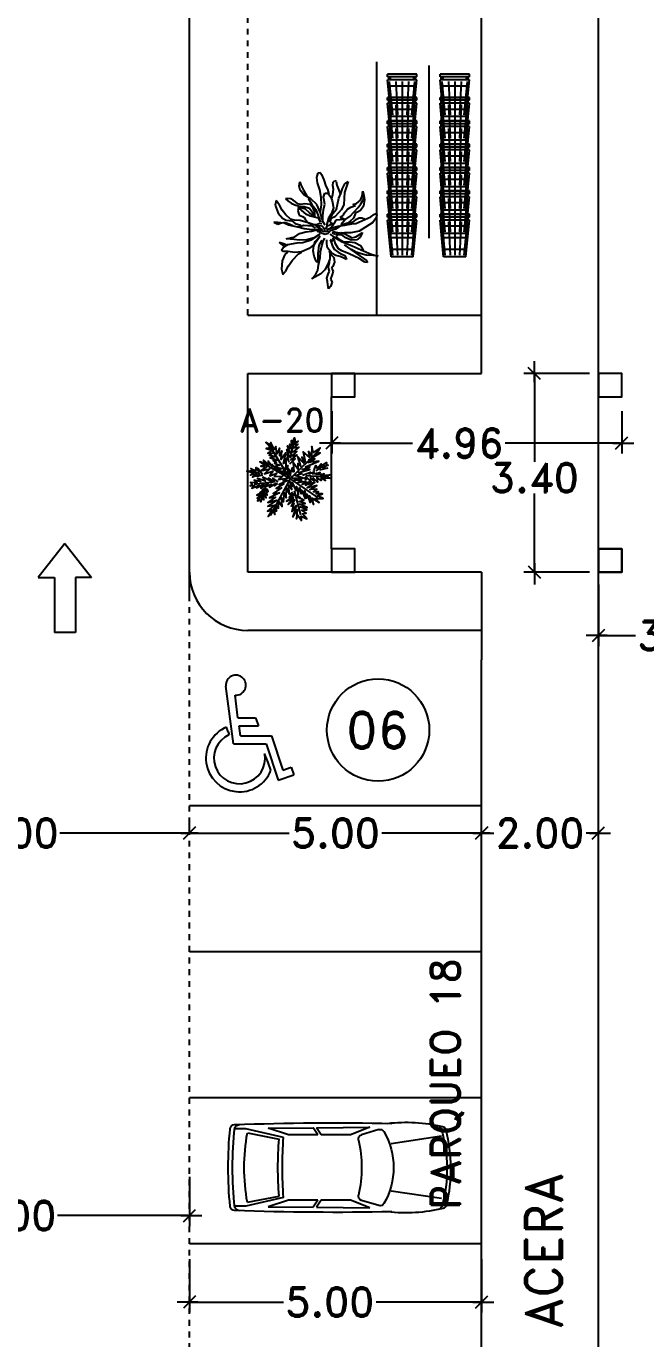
# Model space of a CAD drawing. Header units: millimetres. Extents: x 1590 to 1932, y -48 to 167.
# Drawn here: x 1730.23 to 1740.84, y 60.94 to 83.41 of the extents above; entities that cross this region are included whole.
import ezdxf

# ---------------------------------------------------------------- set-up
doc = ezdxf.new("R2010")
doc.units = ezdxf.units.MM
doc.header["$LTSCALE"] = 0.1
doc.header["$MEASUREMENT"] = 0
doc.header["$PDMODE"] = 35
doc.header["$PDSIZE"] = 0.75
doc.linetypes.add('DASHED', pattern=[0.75, 0.5, -0.25])
doc.layers.get('0').update_dxf_attribs({"linetype": 'CONTINUOUS'})
doc.layers.get('DEFPOINTS').update_dxf_attribs({"linetype": 'CONTINUOUS'})
for name, color, linetype in [('A-FURN-PLNT', 1, 'CONTINUOUS'), ('C-PRKG-CARS', 1, 'CONTINUOUS'), ('CALLES', 3, 'CONTINUOUS'), ('L-SITE-TREE', 6, 'CONTINUOUS'), ('MOBIL', 2, 'CONTINUOUS'), ('PARED', 4, 'CONTINUOUS'), ('PAREDES', 3, 'CONTINUOUS'), ('TEXT', 3, 'CONTINUOUS')]:
    doc.layers.add(name, color=color, linetype=linetype)
doc.styles.add('ATT', font='txt')
doc.styles.add('ROMAND', font='romand.shx')
doc.dimstyles.new('URBA', dxfattribs={"dimtxt": 20, "dimasz": 0.5, "dimexe": 1.25, "dimexo": 0.63, "dimgap": 0.63, "dimtad": 0, "dimtih": 1, "dimtoh": 1, "dimzin": 1, "dimdsep": 46, "dimtxsty": 'ROMAND', "dimcen": 2.5, "dimclrd": 1, "dimclre": 1, "dimclrt": 3, "dimadec": 0, "dimazin": 0, "dimtfac": 1, "dimtmove": 0, "dimatfit": 3, "dimfxl": 1, "dimtvp": 1, "dimtolj": 1, "dimtzin": 1, "dimarcsym": 0})

# ---------------------------------------------------------------- blocks, each defined once
blk = doc.blocks.new('2')
at = {"color": 3, "linetype": 'ByBlock'}
for p, q in [((1.063, -0.026), (0.479, 0.431)), ((0.479, 0.431), (0.479, 0.152)), ((0.479, 0.152), (-0.461, 0.152)), ((-0.461, 0.152), (-0.461, -0.204)), ((0.479, -0.204), (-0.461, -0.204)), ((1.063, -0.026), (0.479, -0.483)), ((0.479, -0.483), (0.479, -0.204))]:
    blk.add_line(p, q, dxfattribs=at)
blk = doc.blocks.new('1')
at = {"color": 3, "linetype": 'ByBlock'}
for p, q in [((-0.046, 0.216), (-0.11, 0.71)), ((-0.007, 0.439), (-0.031, 0.633)), ((-0.092, 0.319), (-0.105, 0.358)), ((-0.007, 0.439), (0.143, 0.439)), ((0.002, 0.37), (0.168, 0.37)), ((0.013, 0.285), (0.002, 0.37)), ((0.143, 0.439), (0.168, 0.37)), ((-0.092, 0.319), (-0.084, 0.293)), ((0.013, 0.285), (0.279, 0.285)), ((0.279, 0.285), (0.377, -0.01)), ((-0.046, 0.216), (0.233, 0.216)), ((0.25, 0.055), (0.221, 0.132)), ((0.233, 0.216), (0.337, -0.095)), ((0.274, -0.01), (0.25, 0.055)), ((0.377, -0.01), (0.449, 0.015)), ((0.449, 0.015), (0.47, -0.048)), ((0.337, -0.095), (0.47, -0.048))]:
    blk.add_line(p, q, dxfattribs=at)
for centre, radius, start, end in [((-0.025, 0.718), 0.0854, 266.1347, 185.0641), ((0.006, 0.093), 0.288, 112.5295, 339.0295), ((0.006, 0.093), 0.219, 114.3205, 9.7675)]:
    blk.add_arc(centre, radius, start, end, dxfattribs=at)
blk = doc.blocks.new('UTP1$0$DIMBLOCK')
at = {"color": 1}
blk.add_line((-7.5, 0), (10.5, 0), dxfattribs=at)
at = {"color": 4}
blk.add_line((-5.25, -5.25), (5.25, 5.25), dxfattribs=at)
blk = doc.blocks.new('*D128')
at = {"layer": 'CALLES', "color": 1, "linetype": 'Continuous', "transparency": 16777216}
for p, q in [((1727.028, 63.711), (1727.028, 62.87)), ((1733.028, 63.711), (1733.028, 62.87)), ((1727.048, 63.05), (1729.206, 63.05)), ((1733.008, 63.05), (1730.77, 63.05))]:
    blk.add_line(p, q, dxfattribs=at)
at = {"layer": 'DEFPOINTS', "color": 0, "linetype": 'Continuous', "transparency": 16777216}
for p in [(1727.028, 63.773), (1733.028, 63.773), (1733.028, 63.05)]:
    blk.add_point(p, dxfattribs=at)
at = {"layer": 'CALLES', "color": 1, "linetype": 'Continuous', "transparency": 16777216, "xscale": 0.02, "yscale": 0.02, "zscale": 0.02, "rotation": 180}
blk.add_blockref('UTP1$0$DIMBLOCK', (1727.028, 63.05), dxfattribs=at)
at = {"layer": 'CALLES', "color": 1, "linetype": 'Continuous', "transparency": 16777216, "xscale": 0.02, "yscale": 0.02, "zscale": 0.02}
blk.add_blockref('UTP1$0$DIMBLOCK', (1733.028, 63.05), dxfattribs=at)
at = {"layer": 'CALLES', "color": 3, "linetype": 'Continuous', "transparency": 16777216, "insert": (1729.988, 63.05), "char_height": 0.5, "attachment_point": 5, "style": 'ROMAND'}
blk.add_mtext('\\A1;6.00', dxfattribs=at)
blk = doc.blocks.new('*D183')
at = {"layer": 'CALLES', "color": 1, "linetype": 'Continuous', "transparency": 16777216}
for p, q in [((1727.028, 69.66), (1727.028, 69.778)), ((1733.028, 69.66), (1733.028, 69.778)), ((1727.048, 69.598), (1729.246, 69.598)), ((1733.008, 69.598), (1730.81, 69.598))]:
    blk.add_line(p, q, dxfattribs=at)
at = {"layer": 'DEFPOINTS', "color": 0, "linetype": 'Continuous', "transparency": 16777216}
for p in [(1727.028, 69.598), (1733.028, 69.598), (1733.028, 69.598)]:
    blk.add_point(p, dxfattribs=at)
at = {"layer": 'CALLES', "color": 1, "linetype": 'Continuous', "transparency": 16777216, "xscale": 0.02, "yscale": 0.02, "zscale": 0.02, "rotation": 180}
blk.add_blockref('UTP1$0$DIMBLOCK', (1727.028, 69.598), dxfattribs=at)
at = {"layer": 'CALLES', "color": 1, "linetype": 'Continuous', "transparency": 16777216, "xscale": 0.02, "yscale": 0.02, "zscale": 0.02}
blk.add_blockref('UTP1$0$DIMBLOCK', (1733.028, 69.598), dxfattribs=at)
at = {"layer": 'CALLES', "color": 3, "linetype": 'Continuous', "transparency": 16777216, "insert": (1730.028, 69.598), "char_height": 0.5, "attachment_point": 5, "style": 'ROMAND'}
blk.add_mtext('\\A1;6.00', dxfattribs=at)
blk = doc.blocks.new('*D184')
at = {"layer": 'CALLES', "color": 1, "linetype": 'Continuous', "transparency": 16777216}
for p, q in [((1733.028, 69.66), (1733.028, 69.778)), ((1738.028, 69.66), (1738.028, 69.778)), ((1733.048, 69.598), (1734.734, 69.598)), ((1738.008, 69.598), (1736.322, 69.598))]:
    blk.add_line(p, q, dxfattribs=at)
at = {"layer": 'DEFPOINTS', "color": 0, "linetype": 'Continuous', "transparency": 16777216}
for p in [(1733.028, 69.598), (1738.028, 69.598), (1738.028, 69.598)]:
    blk.add_point(p, dxfattribs=at)
at = {"layer": 'CALLES', "color": 1, "linetype": 'Continuous', "transparency": 16777216, "xscale": 0.02, "yscale": 0.02, "zscale": 0.02, "rotation": 180}
blk.add_blockref('UTP1$0$DIMBLOCK', (1733.028, 69.598), dxfattribs=at)
at = {"layer": 'CALLES', "color": 1, "linetype": 'Continuous', "transparency": 16777216, "xscale": 0.02, "yscale": 0.02, "zscale": 0.02}
blk.add_blockref('UTP1$0$DIMBLOCK', (1738.028, 69.598), dxfattribs=at)
at = {"layer": 'CALLES', "color": 3, "linetype": 'Continuous', "transparency": 16777216, "insert": (1735.528, 69.598), "char_height": 0.5, "attachment_point": 5, "style": 'ROMAND'}
blk.add_mtext('\\A1;5.00', dxfattribs=at)
blk = doc.blocks.new('*D185')
at = {"layer": 'CALLES', "color": 1, "linetype": 'Continuous', "transparency": 16777216}
for p, q in [((1738.028, 69.66), (1738.028, 69.778)), ((1740.028, 69.66), (1740.028, 69.778)), ((1738.048, 69.598), (1738.234, 69.598)), ((1740.008, 69.598), (1739.822, 69.598))]:
    blk.add_line(p, q, dxfattribs=at)
at = {"layer": 'DEFPOINTS', "color": 0, "linetype": 'Continuous', "transparency": 16777216}
for p in [(1738.028, 69.598), (1740.028, 69.598), (1740.028, 69.598)]:
    blk.add_point(p, dxfattribs=at)
at = {"layer": 'CALLES', "color": 1, "linetype": 'Continuous', "transparency": 16777216, "xscale": 0.02, "yscale": 0.02, "zscale": 0.02, "rotation": 180}
blk.add_blockref('UTP1$0$DIMBLOCK', (1738.028, 69.598), dxfattribs=at)
at = {"layer": 'CALLES', "color": 1, "linetype": 'Continuous', "transparency": 16777216, "xscale": 0.02, "yscale": 0.02, "zscale": 0.02}
blk.add_blockref('UTP1$0$DIMBLOCK', (1740.028, 69.598), dxfattribs=at)
at = {"layer": 'CALLES', "color": 3, "linetype": 'Continuous', "transparency": 16777216, "insert": (1739.028, 69.598), "char_height": 0.5, "attachment_point": 5, "style": 'ROMAND'}
blk.add_mtext('\\A1;2.00', dxfattribs=at)
blk = doc.blocks.new('*D271')
at = {"color": 1, "linetype": 'Continuous', "transparency": 16777216}
for p, q in [((1739.876, 77.465), (1738.754, 77.465)), ((1738.934, 77.445), (1738.934, 75.951)), ((1738.934, 74.085), (1738.934, 75.411)), ((1739.876, 74.065), (1738.754, 74.065))]:
    blk.add_line(p, q, dxfattribs=at)
at = {"layer": 'DEFPOINTS', "color": 0, "linetype": 'Continuous', "transparency": 16777216}
for p in [(1738.934, 77.465), (1739.938, 77.465), (1739.938, 74.065)]:
    blk.add_point(p, dxfattribs=at)
at = {"color": 1, "linetype": 'Continuous', "transparency": 16777216, "xscale": 0.02, "yscale": 0.02, "zscale": 0.02}
for p, rotation in [((1738.934, 77.465), 90), ((1738.934, 74.065), 270)]:
    blk.add_blockref('UTP1$0$DIMBLOCK', p, dxfattribs=dict(at, rotation=rotation))
at = {"color": 3, "linetype": 'Continuous', "transparency": 16777216, "insert": (1738.934, 75.681), "char_height": 0.5, "attachment_point": 5, "style": 'ROMAND'}
blk.add_mtext('\\A1;3.40', dxfattribs=at)
blk = doc.blocks.new('*D270')
at = {"layer": 'CALLES', "color": 1, "linetype": 'Continuous', "transparency": 16777216}
for p, q in [((1738.028, 69.66), (1738.028, 69.778)), ((1740.028, 69.66), (1740.028, 69.778)), ((1738.048, 69.598), (1738.234, 69.598)), ((1740.008, 69.598), (1739.822, 69.598))]:
    blk.add_line(p, q, dxfattribs=at)
at = {"layer": 'DEFPOINTS', "color": 0, "linetype": 'Continuous', "transparency": 16777216}
for p in [(1738.028, 69.598), (1740.028, 69.598), (1740.028, 69.598)]:
    blk.add_point(p, dxfattribs=at)
at = {"layer": 'CALLES', "color": 1, "linetype": 'Continuous', "transparency": 16777216, "xscale": 0.02, "yscale": 0.02, "zscale": 0.02, "rotation": 180}
blk.add_blockref('UTP1$0$DIMBLOCK', (1738.028, 69.598), dxfattribs=at)
at = {"layer": 'CALLES', "color": 1, "linetype": 'Continuous', "transparency": 16777216, "xscale": 0.02, "yscale": 0.02, "zscale": 0.02}
blk.add_blockref('UTP1$0$DIMBLOCK', (1740.028, 69.598), dxfattribs=at)
at = {"layer": 'CALLES', "color": 3, "linetype": 'Continuous', "transparency": 16777216, "insert": (1739.028, 69.598), "char_height": 0.5, "attachment_point": 5, "style": 'ROMAND'}
blk.add_mtext('\\A1;2.00', dxfattribs=at)
blk = doc.blocks.new('*D280')
at = {"layer": 'CALLES', "color": 1, "linetype": 'Continuous', "lineweight": -2, "transparency": 16777216}
for p, q in [((1733.028, 62.302), (1733.028, 61.39)), ((1738.028, 62.302), (1738.028, 61.39)), ((1733.048, 61.57), (1734.637, 61.57)), ((1738.008, 61.57), (1736.224, 61.57))]:
    blk.add_line(p, q, dxfattribs=at)
at = {"layer": 'DEFPOINTS', "color": 0, "linetype": 'Continuous', "transparency": 16777216}
for p in [(1733.028, 62.365), (1738.028, 62.365), (1738.028, 61.57)]:
    blk.add_point(p, dxfattribs=at)
at = {"layer": 'CALLES', "color": 1, "linetype": 'Continuous', "lineweight": -2, "transparency": 16777216, "xscale": 0.02, "yscale": 0.02, "zscale": 0.02, "rotation": 180}
blk.add_blockref('UTP1$0$DIMBLOCK', (1733.028, 61.57), dxfattribs=at)
at = {"layer": 'CALLES', "color": 1, "linetype": 'Continuous', "lineweight": -2, "transparency": 16777216, "xscale": 0.02, "yscale": 0.02, "zscale": 0.02}
blk.add_blockref('UTP1$0$DIMBLOCK', (1738.028, 61.57), dxfattribs=at)
at = {"layer": 'CALLES', "color": 3, "linetype": 'Continuous', "transparency": 16777216, "insert": (1735.431, 61.57), "char_height": 0.5, "attachment_point": 5, "style": 'ROMAND'}
blk.add_mtext('\\A1;5.00', dxfattribs=at)
blk = doc.blocks.new('*D285')
at = {"color": 1, "linetype": 'Continuous', "transparency": 16777216}
for p, q in [((1735.465, 76.818), (1735.465, 76.093)), ((1740.428, 76.818), (1740.428, 76.093)), ((1735.485, 76.273), (1736.847, 76.273)), ((1740.408, 76.273), (1738.435, 76.273))]:
    blk.add_line(p, q, dxfattribs=at)
at = {"layer": 'DEFPOINTS', "color": 0, "linetype": 'Continuous', "transparency": 16777216}
for p in [(1735.465, 76.881), (1740.428, 76.881), (1740.428, 76.273)]:
    blk.add_point(p, dxfattribs=at)
at = {"color": 1, "linetype": 'Continuous', "transparency": 16777216, "xscale": 0.02, "yscale": 0.02, "zscale": 0.02, "rotation": 180}
blk.add_blockref('UTP1$0$DIMBLOCK', (1735.465, 76.273), dxfattribs=at)
at = {"color": 1, "linetype": 'Continuous', "transparency": 16777216, "xscale": 0.02, "yscale": 0.02, "zscale": 0.02}
blk.add_blockref('UTP1$0$DIMBLOCK', (1740.428, 76.273), dxfattribs=at)
at = {"color": 3, "linetype": 'Continuous', "transparency": 16777216, "insert": (1737.641, 76.273), "char_height": 0.5, "attachment_point": 5, "style": 'ROMAND'}
blk.add_mtext('\\A1;4.96', dxfattribs=at)
blk = doc.blocks.new('02PCAR01')
at = {"color": 0, "linetype": 'ByBlock'}
for p, q in [((-122.94, 26.61), (-92.48, 26.84)), ((-109.29, 22.08), (-122.94, 26.61)), ((-89.35, 22.08), (-92.48, 26.84)), ((-90.39, 26.87), (-54.31, 27.32)), ((-87.23, 22.08), (-90.39, 26.87)), ((-54.31, 27.32), (-67.5, 22.08)), ((-138, 26.03), (-145, 26.03)), ((-112.52, 20.16), (-138, 26.03)), ((-136.91, 23.5), (-115.59, 19.26)), ((-89.35, 22.08), (-109.29, 22.08)), ((-67.5, 22.08), (-87.23, 22.08)), ((-48.33, 25.72), (-60.01, 22.2)), ((-6, 20.97), (-40, 15.97)), ((-6, -20.97), (-40, -15.97)), ((-138, -25.97), (-145, -25.97)), ((-112.51, -20.11), (-138, -25.97)), ((-136.91, -23.36), (-115.59, -19.12)), ((-109.29, -21.95), (-122.94, -26.47)), ((-122.94, -26.47), (-92.48, -26.7)), ((-89.35, -21.95), (-109.29, -21.95)), ((-89.35, -21.95), (-92.48, -26.7)), ((-87.23, -21.95), (-90.39, -26.73)), ((-67.5, -21.95), (-87.23, -21.95)), ((-54.31, -27.18), (-67.5, -21.95)), ((-48.33, -25.52), (-60.01, -22)), ((-90.39, -26.73), (-54.31, -27.18))]:
    blk.add_line(p, q, dxfattribs=at)
for centre, radius, start, end in [((-145.41, 25.94), 3.14, 92.11191, 173.48992), ((111.89, 0.1), 258.76, 174.01419, 185.98581), ((-77.24, -1914.33), 1944.6, 88.89024, 92.01225), ((-141.57, 24.61), 4.6, 94.39871, 147.52881), ((-30.02, -77.69), 108.31, 76.66075, 96.5655), ((-8.86, 25.33), 3.14, 17.81788, 78.39421), ((-5.75, 24.64), 3.14, 14.34517, 76.66075), ((110.89, 0.1), 260.73, 174.2342, 185.7658), ((-7.97, 0.1), 131.06, 169.68972, 190.31028), ((146.01, 0.1), 262.31, 175.79714, 184.20286), ((147.71, 0.1), 261.01, 175.59188, 184.44072), ((-59.14, 19.33), 3, 106.79837, 193.66308), ((-142.7, 0.1), 82.75, 347.06832, 12.93168), ((-47.46, 22.85), 3, 31.14552, 106.79837), ((-87.12, 0.1), 48.72, 330.07742, 29.92258), ((-95.47, 0.91), 93.12, 343.03471, 15.81411), ((-111.75, 0.91), 111.76, 346.39761, 12.667), ((-145.41, -25.74), 3.14, 186.51008, 267.88809), ((-59.14, -19.13), 3, 166.33692, 253.20163), ((-47.46, -22.65), 3, 253.20163, 328.85448), ((-9.37, -25.23), 3.14, 281.32486, 340.88258), ((-6.15, -24.54), 3.14, 283.11557, 344.59415), ((-77.24, 1914.53), 1944.6, 267.98775, 271.10976), ((-141.57, -24.41), 4.6, 212.47119, 265.60129), ((-30.02, 77.89), 108.31, 263.4345, 283.11557)]:
    blk.add_arc(centre, radius, start, end, dxfattribs=at)
blk = doc.blocks.new('12PPLT15')
at = {"color": 0, "linetype": 'ByBlock'}
for p, q in [((0.013, -0.001), (-0.088, 0.491)), ((0.105, 0.233), (0.218, 0.416)), ((-0.311, 0.181), (-0.394, 0.245)), ((0.013, -0.001), (-0.211, 0.261)), ((0.013, -0.001), (0.471, 0.206)), ((-0.197, 0.032), (-0.424, 0.087)), ((0.344, -0.02), (0.467, 0.009)), ((-0.304, -0.006), (-0.415, -0.1)), ((0.013, -0.001), (-0.373, -0.336)), ((0.006, -0.159), (-0.023, -0.458)), ((0.013, -0.001), (0.245, -0.333)), ((0.205, -0.033), (0.429, -0.132))]:
    blk.add_line(p, q, dxfattribs=at)
for points in [[(0.008, 0.049), (0.041, 0.162), (0.002, 0.122), (0.057, 0.248), (-0.001, 0.2), (0.073, 0.313), (-0.007, 0.258), (0.035, 0.352), (-0.007, 0.306), (0.021, 0.394), (-0.034, 0.342), (-0.015, 0.43), (-0.046, 0.403), (-0.053, 0.497), (-0.063, 0.461), (-0.111, 0.516), (-0.076, 0.436), (-0.134, 0.449), (-0.072, 0.403), (-0.134, 0.388), (-0.069, 0.367), (-0.126, 0.359), (-0.053, 0.313), (-0.126, 0.323), (-0.042, 0.261), (-0.105, 0.281), (-0.072, 0.245), (-0.101, 0.245), (-0.053, 0.2), (-0.12, 0.204), (-0.034, 0.149), (-0.092, 0.151), (-0.04, 0.113)], [(-0.023, 0.057), (-0.023, 0.126), (-0.05, 0.087), (-0.065, 0.126), (-0.076, 0.103), (-0.098, 0.174), (-0.107, 0.155), (-0.136, 0.239), (-0.143, 0.21), (-0.166, 0.294), (-0.17, 0.248), (-0.214, 0.323), (-0.201, 0.271), (-0.262, 0.319), (-0.22, 0.258), (-0.272, 0.268), (-0.208, 0.233), (-0.289, 0.212), (-0.178, 0.2), (-0.26, 0.162), (-0.153, 0.158), (-0.208, 0.12), (-0.117, 0.12), (-0.159, 0.09), (-0.065, 0.061), (-0.126, 0.038), (-0.021, 0.019), (-0.078, 0.003), (-0.021, -0.012), (-0.136, -0.02), (-0.082, -0.035), (-0.191, -0.054), (-0.126, -0.071), (-0.247, -0.1), (-0.17, -0.117), (-0.304, -0.132), (-0.233, -0.152), (-0.344, -0.181), (-0.233, -0.19), (-0.359, -0.223), (-0.279, -0.236), (-0.385, -0.278), (-0.331, -0.278), (-0.401, -0.339), (-0.321, -0.31), (-0.317, -0.345), (-0.291, -0.278), (-0.281, -0.314), (-0.262, -0.249), (-0.247, -0.291), (-0.214, -0.213), (-0.197, -0.284), (-0.17, -0.184), (-0.162, -0.239), (-0.114, -0.139), (-0.114, -0.203), (-0.069, -0.094), (-0.065, -0.171), (-0.03, -0.068), (-0.015, -0.132), (-0.001, -0.035), (0.006, -0.098), (0.021, -0.052), (0.027, -0.159), (0.05, -0.119), (0.038, -0.217), (0.083, -0.142), (0.073, -0.223), (0.092, -0.181), (0.099, -0.291), (0.125, -0.203), (0.119, -0.294), (0.14, -0.249), (0.14, -0.358), (0.163, -0.281), (0.17, -0.397), (0.182, -0.32), (0.245, -0.4), (0.215, -0.333), (0.306, -0.368), (0.251, -0.314), (0.318, -0.31), (0.247, -0.284), (0.283, -0.272), (0.224, -0.249), (0.274, -0.236), (0.193, -0.209), (0.287, -0.194), (0.17, -0.178), (0.28, -0.152), (0.161, -0.142), (0.241, -0.123), (0.125, -0.117), (0.182, -0.1), (0.079, -0.081), (0.138, -0.068), (0.05, -0.033), (0.09, -0.029)], [(0.069, 0.191), (0.083, 0.29), (0.096, 0.252), (0.099, 0.348), (0.125, 0.29), (0.121, 0.388), (0.154, 0.332), (0.157, 0.397), (0.176, 0.374), (0.19, 0.43), (0.199, 0.407), (0.238, 0.449), (0.224, 0.397), (0.266, 0.394), (0.209, 0.374), (0.247, 0.361), (0.182, 0.338), (0.245, 0.323), (0.161, 0.296), (0.203, 0.281), (0.134, 0.252), (0.193, 0.245), (0.102, 0.212), (0.154, 0.206), (0.067, 0.168)], [(-0.289, 0.158), (-0.356, 0.164), (-0.323, 0.177), (-0.411, 0.177), (-0.356, 0.197), (-0.427, 0.206), (-0.382, 0.219), (-0.453, 0.268), (-0.379, 0.252), (-0.394, 0.284), (-0.346, 0.233), (-0.331, 0.271), (-0.317, 0.212), (-0.311, 0.252), (-0.285, 0.17)], [(0.038, 0), (0.163, -0.052), (0.083, 0.015), (0.17, 0.007), (0.134, 0.036), (0.276, 0.019), (0.19, 0.051), (0.289, 0.051), (0.238, 0.071), (0.415, 0.08), (0.289, 0.107), (0.379, 0.12), (0.309, 0.135), (0.467, 0.168), (0.396, 0.17), (0.49, 0.226), (0.389, 0.2), (0.4, 0.275), (0.354, 0.164), (0.341, 0.233), (0.325, 0.162), (0.276, 0.252), (0.257, 0.126), (0.238, 0.197), (0.234, 0.12), (0.193, 0.223), (0.186, 0.099), (0.167, 0.141), (0.14, 0.074), (0.115, 0.17), (0.083, 0.061), (0.083, 0.113), (0.05, 0.061), (0.041, 0.11), (0.027, 0.022)], [(-0.136, 0.015), (-0.185, 0.078), (-0.185, 0.032), (-0.233, 0.099), (-0.22, 0.055), (-0.295, 0.132), (-0.279, 0.074), (-0.359, 0.141), (-0.337, 0.087), (-0.408, 0.135), (-0.382, 0.09), (-0.457, 0.122), (-0.446, 0.097), (-0.476, 0.087), (-0.424, 0.078), (-0.466, 0.055), (-0.369, 0.055), (-0.411, 0.038), (-0.314, 0.049), (-0.366, 0.015), (-0.26, 0.036), (-0.314, 0.013), (-0.224, 0.015), (-0.26, -0.012), (-0.166, 0.009), (-0.197, -0.016), (-0.149, -0.004)], [(0.318, -0.01), (0.364, 0.042), (0.367, 0), (0.431, 0.036), (0.415, 0.009), (0.499, 0.029), (0.483, 0.003), (0.506, -0.01), (0.435, -0.01), (0.486, -0.039), (0.383, -0.029)], [(-0.311, -0.004), (-0.356, -0.016), (-0.34, -0.023), (-0.394, -0.033), (-0.373, -0.042), (-0.44, -0.048), (-0.394, -0.062), (-0.45, -0.084), (-0.421, -0.087), (-0.457, -0.117), (-0.415, -0.117), (-0.424, -0.142), (-0.385, -0.1), (-0.379, -0.132), (-0.363, -0.075), (-0.344, -0.117), (-0.34, -0.054), (-0.321, -0.094), (-0.308, -0.035), (-0.295, -0.054), (-0.295, -0.02)], [(0.17, -0.012), (0.274, -0.012), (0.245, -0.026), (0.318, -0.026), (0.295, -0.042), (0.383, -0.058), (0.328, -0.062), (0.425, -0.09), (0.377, -0.094), (0.483, -0.126), (0.442, -0.132), (0.471, -0.165), (0.4, -0.142), (0.412, -0.171), (0.37, -0.123), (0.36, -0.152), (0.325, -0.1), (0.312, -0.159), (0.28, -0.09), (0.274, -0.132), (0.251, -0.075), (0.234, -0.106), (0.199, -0.048), (0.186, -0.081), (0.182, -0.045)], [(-0.017, -0.165), (-0.063, -0.181), (-0.011, -0.188), (-0.078, -0.209), (-0.015, -0.207), (-0.124, -0.245), (-0.03, -0.236), (-0.12, -0.287), (-0.027, -0.261), (-0.092, -0.322), (-0.05, -0.303), (-0.107, -0.385), (-0.034, -0.333), (-0.12, -0.448), (-0.04, -0.385), (-0.084, -0.49), (-0.053, -0.452), (-0.034, -0.53), (-0.021, -0.477), (0.031, -0.533), (0.006, -0.458), (0.048, -0.465), (0.012, -0.41), (0.073, -0.429), (0.008, -0.368), (0.086, -0.404), (0.012, -0.333), (0.079, -0.349), (0.019, -0.303), (0.079, -0.307), (0.019, -0.245), (0.048, -0.259), (0.019, -0.213)]]:
    blk.add_lwpolyline(points, dxfattribs=at)
at = {"color": 0, "linetype": 'ByBlock', "style": 'ATT'}
for tag, p, flags in [('ITEM', (-1, -3.75), 3), ('ROOM_NUMBER', (-1, -5.083), 1)]:
    blk.add_attdef(tag, p, '', height=1, dxfattribs=dict(at, flags=flags))
blk = doc.blocks.new('02PTRX26')
at = {"color": 0, "linetype": 'ByBlock'}
for p, q in [((-0.074, 0.455), (-0.064, 0.495)), ((-0.07, 0.409), (-0.074, 0.455)), ((-0.064, 0.495), (-0.047, 0.499)), ((-0.047, 0.499), (-0.035, 0.482)), ((-0.035, 0.482), (-0.016, 0.436)), ((-0.226, 0.382), (-0.222, 0.42)), ((-0.218, 0.347), (-0.226, 0.382)), ((-0.222, 0.42), (-0.212, 0.393)), ((-0.185, 0.305), (-0.218, 0.347)), ((-0.212, 0.393), (-0.189, 0.347)), ((-0.189, 0.347), (-0.16, 0.299)), ((-0.051, 0.351), (-0.07, 0.409)), ((-0.039, 0.286), (-0.051, 0.351)), ((-0.016, 0.436), (0.001, 0.382)), ((0.001, 0.382), (0.017, 0.355)), ((0.017, 0.355), (0.028, 0.315)), ((0.061, 0.388), (0.065, 0.415)), ((0.067, 0.355), (0.061, 0.388)), ((0.061, 0.307), (0.067, 0.355)), ((0.065, 0.415), (0.08, 0.43)), ((0.08, 0.43), (0.09, 0.422)), ((0.09, 0.422), (0.096, 0.39)), ((0.096, 0.39), (0.113, 0.349)), ((0.113, 0.349), (0.126, 0.309)), ((0.13, 0.318), (0.144, 0.361)), ((0.144, 0.361), (0.163, 0.401)), ((0.18, 0.388), (0.161, 0.328)), ((0.163, 0.401), (0.194, 0.422)), ((0.194, 0.422), (0.18, 0.388)), ((0.313, 0.297), (0.317, 0.34)), ((0.317, 0.34), (0.328, 0.301)), ((-0.424, 0.259), (-0.431, 0.218)), ((-0.395, 0.22), (-0.424, 0.259)), ((-0.324, 0.276), (-0.345, 0.274)), ((-0.345, 0.274), (-0.324, 0.257)), ((-0.299, 0.274), (-0.324, 0.276)), ((-0.324, 0.257), (-0.295, 0.236)), ((-0.279, 0.263), (-0.299, 0.274)), ((-0.295, 0.236), (-0.264, 0.222)), ((-0.258, 0.247), (-0.279, 0.263)), ((-0.239, 0.232), (-0.258, 0.247)), ((-0.214, 0.226), (-0.239, 0.232)), ((-0.179, 0.232), (-0.214, 0.226)), ((-0.126, 0.274), (-0.185, 0.305)), ((-0.133, 0.224), (-0.179, 0.232)), ((-0.151, 0.28), (-0.118, 0.224)), ((-0.074, 0.224), (-0.126, 0.274)), ((-0.035, 0.222), (-0.039, 0.286)), ((-0.018, 0.288), (-0.008, 0.322)), ((-0.012, 0.259), (-0.018, 0.288)), ((-0.018, 0.18), (-0.006, 0.228)), ((-0.006, 0.228), (-0.012, 0.259)), ((-0.008, 0.322), (0.019, 0.322)), ((0.019, 0.322), (0.044, 0.288)), ((0.044, 0.288), (0.055, 0.255)), ((0.053, 0.28), (0.061, 0.307)), ((0.055, 0.255), (0.067, 0.197)), ((0.092, 0.186), (0.101, 0.226)), ((0.101, 0.226), (0.113, 0.278)), ((0.113, 0.278), (0.13, 0.318)), ((0.159, 0.28), (0.157, 0.222)), ((0.161, 0.328), (0.159, 0.28)), ((0.234, 0.224), (0.265, 0.234)), ((0.265, 0.234), (0.297, 0.261)), ((0.278, 0.199), (0.301, 0.232)), ((0.297, 0.261), (0.313, 0.297)), ((0.301, 0.232), (0.322, 0.263)), ((0.322, 0.263), (0.33, 0.301)), ((0.334, 0.268), (0.324, 0.211)), ((0.328, 0.301), (0.334, 0.268)), ((-0.431, 0.218), (-0.406, 0.151)), ((-0.406, 0.151), (-0.368, 0.107)), ((-0.372, 0.176), (-0.395, 0.22)), ((-0.341, 0.136), (-0.372, 0.176)), ((-0.302, 0.099), (-0.341, 0.136)), ((-0.264, 0.222), (-0.226, 0.211)), ((-0.172, 0.184), (-0.239, 0.205)), ((-0.233, 0.195), (-0.237, 0.172)), ((-0.237, 0.172), (-0.226, 0.134)), ((-0.224, 0.191), (-0.233, 0.195)), ((-0.226, 0.211), (-0.183, 0.207)), ((-0.226, 0.134), (-0.197, 0.122)), ((-0.187, 0.159), (-0.224, 0.191)), ((-0.197, 0.122), (-0.185, 0.113)), ((-0.164, 0.138), (-0.187, 0.159)), ((-0.185, 0.113), (-0.172, 0.095)), ((-0.183, 0.207), (-0.137, 0.193)), ((-0.137, 0.153), (-0.172, 0.184)), ((-0.133, 0.124), (-0.164, 0.138)), ((-0.137, 0.193), (-0.116, 0.163)), ((-0.108, 0.13), (-0.137, 0.153)), ((-0.108, 0.193), (-0.133, 0.224)), ((-0.106, 0.12), (-0.133, 0.124)), ((-0.118, 0.224), (-0.083, 0.182)), ((-0.116, 0.163), (-0.099, 0.12)), ((-0.093, 0.163), (-0.108, 0.193)), ((-0.06, 0.107), (-0.106, 0.12)), ((-0.093, 0.122), (-0.093, 0.163)), ((-0.083, 0.182), (-0.064, 0.128)), ((-0.043, 0.155), (-0.074, 0.224)), ((-0.064, 0.128), (-0.043, 0.074)), ((-0.043, 0.161), (-0.035, 0.222)), ((-0.029, 0.095), (-0.043, 0.155)), ((-0.024, 0.128), (-0.018, 0.18)), ((-0.024, 0.08), (-0.024, 0.128)), ((0.051, 0.149), (0.024, 0.107)), ((0.04, 0.111), (0.061, 0.147)), ((0.067, 0.197), (0.051, 0.149)), ((0.08, 0.12), (0.053, 0.107)), ((0.061, 0.147), (0.092, 0.186)), ((0.111, 0.155), (0.08, 0.12)), ((0.134, 0.18), (0.111, 0.155)), ((0.124, 0.113), (0.153, 0.134)), ((0.159, 0.099), (0.124, 0.113)), ((0.157, 0.222), (0.134, 0.18)), ((0.153, 0.134), (0.159, 0.151)), ((0.159, 0.151), (0.188, 0.186)), ((0.165, 0.093), (0.209, 0.124)), ((0.188, 0.186), (0.217, 0.201)), ((0.209, 0.124), (0.242, 0.159)), ((0.217, 0.201), (0.255, 0.216)), ((0.255, 0.216), (0.234, 0.224)), ((0.249, 0.136), (0.238, 0.107)), ((0.242, 0.159), (0.278, 0.199)), ((0.255, 0.155), (0.249, 0.136)), ((0.272, 0.159), (0.255, 0.155)), ((0.299, 0.174), (0.272, 0.159)), ((0.324, 0.211), (0.299, 0.174)), ((0.336, 0.097), (0.388, 0.118)), ((0.388, 0.118), (0.417, 0.141)), ((0.417, 0.141), (0.432, 0.147)), ((0.432, 0.147), (0.438, 0.136)), ((0.438, 0.136), (0.432, 0.111)), ((-0.443, 0.074), (-0.42, 0.061)), ((-0.41, 0.07), (-0.443, 0.074)), ((-0.42, 0.061), (-0.408, 0.057)), ((-0.356, 0.066), (-0.41, 0.07)), ((-0.408, 0.057), (-0.377, 0.068)), ((-0.368, 0.107), (-0.337, 0.091)), ((-0.362, 0.074), (-0.327, 0.066)), ((-0.318, 0.049), (-0.356, 0.066)), ((-0.337, 0.091), (-0.289, 0.084)), ((-0.327, 0.066), (-0.281, 0.045)), ((-0.237, 0.03), (-0.318, 0.049)), ((-0.268, 0.091), (-0.302, 0.099)), ((-0.289, 0.084), (-0.262, 0.061)), ((-0.218, 0.088), (-0.268, 0.091)), ((-0.262, 0.061), (-0.212, 0.047)), ((-0.183, 0.016), (-0.237, 0.03)), ((-0.229, 0.034), (-0.187, 0.047)), ((-0.149, 0.068), (-0.218, 0.088)), ((-0.187, 0.047), (-0.118, 0.043)), ((-0.116, 0.007), (-0.183, 0.016)), ((-0.172, 0.095), (-0.147, 0.064)), ((-0.091, 0.049), (-0.149, 0.068)), ((-0.147, 0.064), (-0.116, 0.053)), ((-0.122, -0.003), (-0.079, 0.007)), ((-0.118, 0.043), (-0.089, 0.022)), ((-0.116, 0.053), (-0.079, 0.053)), ((-0.068, 0.011), (-0.116, 0.007)), ((-0.072, 0.032), (-0.091, 0.049)), ((-0.079, 0.053), (-0.049, 0.064)), ((-0.051, 0.001), (-0.076, -0.009)), ((-0.074, 0.041), (-0.058, 0.043)), ((-0.066, 0.026), (-0.074, 0.041)), ((-0.026, 0.001), (-0.068, 0.011)), ((-0.051, 0.026), (-0.066, 0.026)), ((-0.043, 0.074), (-0.06, 0.107)), ((-0.058, 0.043), (-0.035, 0.045)), ((-0.024, 0.007), (-0.051, 0.026)), ((-0.02, -0.005), (-0.051, 0.001)), ((-0.049, 0.064), (-0.033, 0.061)), ((-0.035, 0.045), (-0.02, 0.032)), ((-0.004, 0.047), (-0.024, 0.08)), ((-0.02, 0.032), (-0.01, 0.016)), ((-0.012, 0.007), (0.001, 0.022)), ((-0.01, 0.016), (-0.012, 0.007)), ((0.001, 0.022), (0.017, 0.041)), ((0.011, 0.057), (0.007, 0.028)), ((0.007, 0.011), (0.065, 0.028)), ((0.03, 0.018), (0.007, 0.011)), ((0.024, 0.107), (0.011, 0.057)), ((0.017, 0.041), (0.049, 0.057)), ((0.028, 0.076), (0.04, 0.111)), ((0.053, 0.034), (0.03, 0.018)), ((0.042, 0.095), (0.036, 0.074)), ((0.036, 0.074), (0.059, 0.059)), ((0.04, 0.003), (0.088, 0.016)), ((0.053, 0.107), (0.042, 0.095)), ((0.049, 0.057), (0.069, 0.055)), ((0.069, 0.055), (0.053, 0.034)), ((0.059, 0.059), (0.08, 0.068)), ((0.065, 0.028), (0.117, 0.041)), ((0.08, 0.068), (0.09, 0.095)), ((0.088, 0.016), (0.126, 0.043)), ((0.09, 0.095), (0.159, 0.099)), ((0.126, 0.043), (0.163, 0.049)), ((0.13, 0.053), (0.165, 0.093)), ((0.142, 0.053), (0.178, 0.066)), ((0.163, 0.049), (0.224, 0.059)), ((0.178, 0.066), (0.215, 0.07)), ((0.207, 0.08), (0.186, 0.066)), ((0.238, 0.107), (0.207, 0.08)), ((0.215, 0.07), (0.242, 0.08)), ((0.224, 0.059), (0.257, 0.061)), ((0.242, 0.08), (0.263, 0.099)), ((0.257, 0.061), (0.336, 0.097)), ((0.263, 0.099), (0.288, 0.111)), ((0.342, 0.03), (0.286, -0.003)), ((0.288, 0.111), (0.309, 0.111)), ((0.309, 0.111), (0.324, 0.105)), ((0.324, 0.105), (0.338, 0.097)), ((0.405, 0.07), (0.342, 0.03)), ((0.432, 0.111), (0.405, 0.07)), ((-0.352, -0.116), (-0.397, -0.099)), ((-0.397, -0.099), (-0.385, -0.113)), ((-0.337, -0.07), (-0.264, -0.051)), ((-0.27, -0.076), (-0.337, -0.07)), ((-0.324, -0.118), (-0.245, -0.103)), ((-0.226, -0.08), (-0.27, -0.076)), ((-0.264, -0.051), (-0.224, -0.024)), ((-0.245, -0.103), (-0.195, -0.099)), ((-0.162, -0.078), (-0.226, -0.08)), ((-0.224, -0.024), (-0.17, -0.009)), ((-0.195, -0.099), (-0.124, -0.078)), ((-0.17, -0.009), (-0.122, -0.003)), ((-0.099, -0.059), (-0.162, -0.078)), ((-0.093, -0.111), (-0.141, -0.151)), ((-0.124, -0.078), (-0.049, -0.028)), ((-0.101, -0.13), (-0.089, -0.091)), ((-0.049, -0.028), (-0.099, -0.059)), ((-0.047, -0.047), (-0.093, -0.111)), ((-0.089, -0.091), (-0.047, -0.047)), ((-0.064, -0.003), (-0.039, -0.018)), ((-0.033, -0.082), (-0.058, -0.122)), ((-0.039, -0.018), (-0.004, -0.03)), ((-0.033, -0.13), (-0.018, -0.084)), ((0.015, -0.005), (-0.02, -0.005)), ((-0.018, -0.084), (-0.006, -0.064)), ((-0.004, -0.03), (0.021, -0.02)), ((0.011, -0.113), (0.011, -0.078)), ((0.038, -0.003), (0.015, -0.005)), ((0.021, -0.02), (0.038, -0.003)), ((0.036, -0.028), (0.078, -0.057)), ((0.038, -0.003), (0.038, -0.003)), ((0.04, -0.078), (0.049, -0.105)), ((0.065, -0.089), (0.04, -0.078)), ((0.049, -0.105), (0.059, -0.132)), ((0.063, -0.009), (0.057, -0.018)), ((0.057, -0.018), (0.084, -0.028)), ((0.061, -0.061), (0.065, -0.089)), ((0.076, -0.084), (0.061, -0.061)), ((0.128, -0.022), (0.067, -0.009)), ((0.084, -0.111), (0.076, -0.084)), ((0.078, -0.057), (0.136, -0.093)), ((0.084, -0.028), (0.13, -0.016)), ((0.109, -0.155), (0.084, -0.111)), ((0.103, -0.036), (0.088, -0.051)), ((0.088, -0.051), (0.111, -0.068)), ((0.14, -0.034), (0.103, -0.036)), ((0.111, -0.068), (0.157, -0.095)), ((0.161, -0.018), (0.128, -0.022)), ((0.13, -0.016), (0.163, -0.026)), ((0.136, -0.093), (0.228, -0.128)), ((0.174, -0.061), (0.14, -0.034)), ((0.157, -0.095), (0.203, -0.095)), ((0.217, -0.018), (0.161, -0.018)), ((0.163, -0.026), (0.201, -0.045)), ((0.219, -0.08), (0.174, -0.061)), ((0.201, -0.045), (0.224, -0.059)), ((0.203, -0.095), (0.249, -0.099)), ((0.286, -0.003), (0.217, -0.018)), ((0.267, -0.078), (0.219, -0.08)), ((0.224, -0.059), (0.259, -0.053)), ((0.249, -0.099), (0.299, -0.126)), ((0.259, -0.053), (0.288, -0.036)), ((0.292, -0.057), (0.267, -0.078)), ((0.288, -0.036), (0.315, -0.016)), ((0.315, -0.016), (0.292, -0.057)), ((-0.385, -0.113), (-0.349, -0.136)), ((-0.379, -0.166), (-0.36, -0.141)), ((-0.36, -0.178), (-0.379, -0.166)), ((-0.349, -0.203), (-0.372, -0.257)), ((-0.36, -0.141), (-0.324, -0.118)), ((-0.32, -0.178), (-0.36, -0.178)), ((-0.341, -0.12), (-0.352, -0.116)), ((-0.327, -0.182), (-0.349, -0.203)), ((-0.268, -0.186), (-0.32, -0.178)), ((-0.283, -0.251), (-0.233, -0.197)), ((-0.206, -0.18), (-0.268, -0.186)), ((-0.233, -0.197), (-0.208, -0.182)), ((-0.141, -0.151), (-0.206, -0.18)), ((-0.106, -0.172), (-0.101, -0.13)), ((-0.097, -0.216), (-0.106, -0.172)), ((-0.081, -0.259), (-0.097, -0.216)), ((-0.058, -0.122), (-0.066, -0.197)), ((-0.066, -0.197), (-0.066, -0.272)), ((-0.047, -0.23), (-0.043, -0.18)), ((-0.043, -0.18), (-0.033, -0.13)), ((0.015, -0.147), (0.011, -0.113)), ((0.038, -0.174), (0.015, -0.147)), ((0.03, -0.172), (0.036, -0.191)), ((0.036, -0.191), (0.036, -0.241)), ((0.057, -0.195), (0.038, -0.174)), ((0.04, -0.197), (0.071, -0.23)), ((0.088, -0.211), (0.057, -0.195)), ((0.059, -0.132), (0.076, -0.161)), ((0.076, -0.161), (0.107, -0.182)), ((0.124, -0.22), (0.088, -0.211)), ((0.107, -0.182), (0.14, -0.199)), ((0.138, -0.172), (0.109, -0.155)), ((0.155, -0.234), (0.124, -0.22)), ((0.201, -0.197), (0.138, -0.172)), ((0.14, -0.199), (0.163, -0.211)), ((0.159, -0.12), (0.349, -0.255)), ((0.163, -0.211), (0.178, -0.245)), ((0.288, -0.238), (0.201, -0.197)), ((0.261, -0.184), (0.221, -0.161)), ((0.228, -0.128), (0.305, -0.163)), ((0.305, -0.197), (0.261, -0.184)), ((0.299, -0.126), (0.322, -0.166)), ((0.305, -0.163), (0.39, -0.199)), ((0.347, -0.209), (0.305, -0.197)), ((0.407, -0.211), (0.347, -0.209)), ((0.39, -0.199), (0.449, -0.218)), ((0.449, -0.218), (0.407, -0.211)), ((-0.372, -0.257), (-0.379, -0.328)), ((-0.379, -0.328), (-0.366, -0.374)), ((-0.343, -0.349), (-0.318, -0.299)), ((-0.318, -0.299), (-0.283, -0.251)), ((-0.066, -0.272), (-0.081, -0.259)), ((-0.068, -0.338), (-0.06, -0.295)), ((-0.06, -0.295), (-0.047, -0.23)), ((-0.006, -0.334), (-0.041, -0.368)), ((0.019, -0.286), (-0.006, -0.334)), ((0.036, -0.241), (0.019, -0.286)), ((0.024, -0.305), (0.032, -0.274)), ((0.026, -0.328), (0.024, -0.305)), ((0.034, -0.345), (0.026, -0.328)), ((0.032, -0.274), (0.036, -0.245)), ((0.061, -0.305), (0.051, -0.32)), ((0.051, -0.32), (0.065, -0.345)), ((0.076, -0.268), (0.061, -0.305)), ((0.071, -0.23), (0.076, -0.268)), ((0.178, -0.245), (0.155, -0.234)), ((0.336, -0.27), (0.288, -0.238)), ((0.357, -0.272), (0.336, -0.27)), ((0.349, -0.255), (0.357, -0.272)), ((-0.366, -0.374), (-0.343, -0.349)), ((-0.041, -0.368), (-0.118, -0.411)), ((-0.118, -0.411), (-0.087, -0.378)), ((-0.087, -0.378), (-0.068, -0.338)), ((0.009, -0.405), (0.021, -0.37)), ((0.015, -0.434), (0.009, -0.405)), ((0.019, -0.461), (0.015, -0.434)), ((0.021, -0.37), (0.034, -0.345)), ((0.055, -0.374), (0.042, -0.415)), ((0.042, -0.415), (0.055, -0.44)), ((0.055, -0.44), (0.042, -0.478)), ((0.065, -0.345), (0.055, -0.374)), ((0.024, -0.497), (0.019, -0.461)), ((0.042, -0.478), (0.024, -0.497))]:
    blk.add_line(p, q, dxfattribs=at)
blk = doc.blocks.new('*D336')
at = {"color": 1, "linetype": 'Continuous', "transparency": 16777216}
for p, q in [((1740.028, 73.853), (1740.028, 72.799)), ((1743.028, 73.853), (1743.028, 72.799)), ((1740.048, 72.979), (1740.666, 72.979)), ((1743.008, 72.979), (1742.254, 72.979))]:
    blk.add_line(p, q, dxfattribs=at)
at = {"layer": 'DEFPOINTS', "color": 0, "linetype": 'Continuous', "transparency": 16777216}
for p in [(1740.028, 73.915), (1743.028, 73.915), (1740.028, 72.979)]:
    blk.add_point(p, dxfattribs=at)
at = {"color": 1, "linetype": 'Continuous', "transparency": 16777216, "xscale": 0.02, "yscale": 0.02, "zscale": 0.02, "rotation": 180}
blk.add_blockref('UTP1$0$DIMBLOCK', (1740.028, 72.979), dxfattribs=at)
at = {"color": 1, "linetype": 'Continuous', "transparency": 16777216, "xscale": 0.02, "yscale": 0.02, "zscale": 0.02}
blk.add_blockref('UTP1$0$DIMBLOCK', (1743.028, 72.979), dxfattribs=at)
at = {"color": 3, "linetype": 'Continuous', "transparency": 16777216, "insert": (1741.46, 72.979), "char_height": 0.5, "attachment_point": 5, "style": 'ROMAND'}
blk.add_mtext('\\A1;3.00', dxfattribs=at)
blk = doc.blocks.new('CARRITO')
at = {"layer": 'MOBIL'}
for p, q in [((-0.73, 0.19), (-0.1, 0.25)), ((-0.1, 0.25), (-0.1, -0.25)), ((-0.1, 0.23), (-0.05, 0.23)), ((-0.05, 0.25), (0, 0.25)), ((-0.05, 0.25), (-0.05, -0.25)), ((0, 0.25), (0, -0.25)), ((-0.73, 0.19), (-0.73, -0.19)), ((-0.1, 0.2), (-0.05, 0.2)), ((-0.73, -0.19), (-0.1, -0.25)), ((-0.1, -0.2), (-0.05, -0.2)), ((-0.1, -0.23), (-0.05, -0.23)), ((-0.05, -0.25), (0, -0.25))]:
    blk.add_line(p, q, dxfattribs=at)
at = {"layer": 'MOBIL', "color": 4}
for p, q in [((-0.7, 0.163), (-0.13, 0.217)), ((-0.13, 0.109), (-0.7, 0.081)), ((-0.13, 0), (-0.7, 0)), ((-0.6, -0.172), (-0.6, 0.172)), ((-0.4, -0.191), (-0.4, 0.191)), ((-0.2, -0.21), (-0.2, 0.21)), ((-0.13, -0.109), (-0.7, -0.081)), ((-0.7, -0.163), (-0.13, -0.217))]:
    blk.add_line(p, q, dxfattribs=at)

msp = doc.modelspace()

# ---------------------------------------------------------------- linework, layer by layer
at = {"color": 2, "linetype": 'Continuous'}
for p, q in [((1738.0279, 74.0654), (1738.0279, 72.5654)), ((1738.0279, 70.0654), (1733.0279, 70.0654)), ((1738.0279, 67.5654), (1733.0279, 67.5654)), ((1738.0279, 65.0654), (1733.0279, 65.0654)), ((1738.0279, 62.5654), (1733.0279, 62.5654))]:
    msp.add_line(p, q, dxfattribs=at)
msp.add_circle((1736.2576, 71.3606), 0.8758, dxfattribs=at)
at = {"layer": 'CALLES', "color": 6, "linetype": 'Continuous'}
for points in [[(1735.4608, 77.0654), (1735.8608, 77.0654), (1735.8608, 77.4654), (1735.4608, 77.4654)], [(1740.0279, 77.0654), (1740.4279, 77.0654), (1740.4279, 77.4654), (1740.0279, 77.4654)], [(1735.4608, 74.0654), (1735.8608, 74.0654), (1735.8608, 74.4654), (1735.4608, 74.4654)], [(1740.0279, 74.4654), (1740.4279, 74.4654), (1740.4279, 74.0654), (1740.0279, 74.0654)], [(1740.0279, 74.0654), (1740.4279, 74.0654), (1740.4279, 74.4654), (1740.0279, 74.4654)]]:
    msp.add_lwpolyline(points, close=True, dxfattribs=at)
at = {"layer": 'PARED', "color": 2}
for p, q in [((1740.0279, 74.0654), (1740.0279, 100.1083)), ((1740.0279, 65.9283), (1740.0279, 91.9711)), ((1734.0279, 78.4654), (1738.0279, 78.4654)), ((1734.0279, 74.0654), (1734.0279, 77.4654)), ((1734.0279, 77.4654), (1738.0279, 77.4654)), ((1735.4608, 74.4654), (1735.4608, 77.0654)), ((1738.0279, 74.0654), (1734.0279, 74.0654)), ((1740.0279, 52.0654), (1740.0279, 74.0654))]:
    msp.add_line(p, q, dxfattribs=at)
at = {"layer": 'PARED', "color": 3}
for p, q in [((1738.0279, 77.4654), (1738.0279, 99.1083)), ((1733.0279, 77.5654), (1733.0279, 92.2935)), ((1736.2279, 82.7982), (1736.2279, 78.4654)), ((1737.1279, 82.7395), (1737.1279, 79.7802)), ((1736.2279, 78.4654), (1738.0279, 78.4654)), ((1733.0279, 73.5654), (1733.0279, 77.5654)), ((1738.0279, 73.0654), (1734.0279, 73.0654)), ((1738.0279, 57.5654), (1738.0279, 72.5654))]:
    msp.add_line(p, q, dxfattribs=at)
msp.add_arc((1734.0279, 74.0654), 1, 180, 270, dxfattribs=at)
at = {"layer": 'PAREDES', "color": 2, "linetype": 'DASHED'}
for p, q in [((1734.0279, 78.4654), (1734.0279, 91.0654)), ((1733.0279, 56.5654), (1733.0279, 73.5654))]:
    msp.add_line(p, q, dxfattribs=at)

# ---------------------------------------------------------------- block references
at = {"xscale": -1, "rotation": 269.9999999999981}
msp.add_blockref('2', (1730.9222, 73.4939), dxfattribs=at)
at = {"xscale": 2, "yscale": 2, "zscale": 2}
msp.add_blockref('1', (1733.8726, 70.6934), dxfattribs=at)
at = {"layer": 'A-FURN-PLNT', "xscale": 1.400000000000091, "yscale": 1.400000000000091, "zscale": 1.400000000000091, "rotation": 20.37467131972875}
msp.add_blockref('12PPLT15', (1734.7344, 75.6592), dxfattribs=at)
at = {"layer": 'C-PRKG-CARS', "xscale": -0.02539999999999054, "yscale": 0.02539999999999765, "zscale": 0.0254, "rotation": 180}
msp.add_blockref('02PCAR01', (1737.4971, 63.8742), dxfattribs=at)
at = {"layer": 'L-SITE-TREE', "color": 1, "xscale": 2, "yscale": 2, "zscale": 2}
msp.add_blockref('02PTRX26', (1735.3591, 79.9076), dxfattribs=at)
at = {"layer": 'MOBIL', "color": 1, "xscale": -1, "rotation": 270.0000000000057}
for p in [(1736.6696, 82.5911), (1736.6696, 82.1911), (1736.6696, 81.7911), (1736.6696, 81.3911), (1736.6696, 80.9911), (1736.6696, 80.5911), (1736.6696, 80.1911)]:
    msp.add_blockref('CARRITO', p, dxfattribs=at)
at = {"layer": 'MOBIL', "color": 8, "xscale": -1, "rotation": 270.0000000000057}
for p in [(1737.5696, 82.5911), (1737.5696, 82.1911), (1737.5696, 81.7911), (1737.5696, 81.3911), (1737.5696, 80.9911), (1737.5696, 80.5911), (1737.5696, 80.1911)]:
    msp.add_blockref('CARRITO', p, dxfattribs=at)

# ---------------------------------------------------------------- texts
at = {"layer": 'TEXT', "color": 2, "style": 'ROMAND'}
for s, height, p in [('A-20', 0.4, (1733.8837, 76.4654)), ('06', 0.625, (1735.7124, 71.0463))]:
    msp.add_text(s, height=height, dxfattribs=at).set_placement(p)
at = {"layer": 'TEXT', "style": 'ROMAND'}
for s, height, p in [('PARQUEO 18', 0.5, (1737.6585, 63.1473)), ('ACERA', 0.625, (1739.4006, 61.1064))]:
    msp.add_text(s, height=height, rotation=90, dxfattribs=at).set_placement(p)

# ---------------------------------------------------------------- dimensions: what is measured, and where the dimension line sits
at = {"color": 1, "linetype": 'Continuous'}
dim = msp.add_linear_dim(base=(1738.9342, 77.4654), p1=(1739.938, 74.0654), p2=(1739.938, 77.4654), angle=90, dimstyle='URBA', override={"dimtxt": 0.5, "dimasz": 0.02, "dimexe": 0.18, "dimexo": 0.0625, "dimgap": 0.02, "dimzin": 0, "dimblk1": 'UTP1$0$DIMBLOCK', "dimblk2": 'UTP1$0$DIMBLOCK', "dimsah": 1, "dimcen": 0.09, "dimtdec": 4, "dimtofl": 0, "dimtvp": 0, "dimtzin": 0}, dxfattribs=at)
dim.commit()
dim.dimension.update_dxf_attribs({"geometry": '*D271', "text_midpoint": (1738.9342, 75.6809), "dimtype": 160})
at = {"color": 7, "linetype": 'Continuous'}
for base, p1, p2, picture, middle in [((1740.4279, 76.2727), (1735.4654, 76.8808), (1740.4279, 76.8808), '*D285', (1737.6407, 76.2727)), ((1740.0279, 72.979), (1743.0279, 73.9154), (1740.0279, 73.9154), '*D336', (1741.4599, 72.979))]:
    dim = msp.add_linear_dim(base=base, p1=p1, p2=p2, dimstyle='URBA', override={"dimtxt": 0.5, "dimasz": 0.02, "dimexe": 0.18, "dimexo": 0.0625, "dimgap": 0.02, "dimzin": 0, "dimblk1": 'UTP1$0$DIMBLOCK', "dimblk2": 'UTP1$0$DIMBLOCK', "dimsah": 1, "dimcen": 0.09, "dimtdec": 4, "dimtofl": 0, "dimtvp": 0, "dimtzin": 0}, dxfattribs=at)
    dim.commit()
    dim.dimension.update_dxf_attribs({"geometry": picture, "text_midpoint": middle, "dimtype": 160})
at = {"layer": 'CALLES', "color": 2, "linetype": 'Continuous'}
for base, p1, p2, picture, middle in [((1733.0279, 69.5979), (1727.0279, 69.5979), (1733.0279, 69.5979), '*D183', (1730.0279, 69.5979)), ((1738.0279, 69.5979), (1733.0279, 69.5979), (1738.0279, 69.5979), '*D184', (1735.5279, 69.5979)), ((1740.0279, 69.5979), (1738.0279, 69.5979), (1740.0279, 69.5979), '*D185', (1739.0279, 69.5979)), ((1740.0279, 69.5979), (1738.0279, 69.5979), (1740.0279, 69.5979), '*D270', (1739.0279, 69.5979))]:
    dim = msp.add_linear_dim(base=base, p1=p1, p2=p2, dimstyle='URBA', override={"dimtxt": 0.5, "dimasz": 0.02, "dimexe": 0.18, "dimexo": 0.0625, "dimgap": 0.02, "dimzin": 0, "dimblk1": 'UTP1$0$DIMBLOCK', "dimblk2": 'UTP1$0$DIMBLOCK', "dimsah": 1, "dimcen": 0.09, "dimtdec": 4, "dimtofl": 0, "dimtmove": 1, "dimtvp": 0, "dimtzin": 0}, dxfattribs=at)
    dim.commit()
    dim.dimension.update_dxf_attribs({"geometry": picture, "text_midpoint": middle})
dim = msp.add_linear_dim(base=(1733.0279, 63.0502), p1=(1727.0279, 63.7733), p2=(1733.0279, 63.7733), dimstyle='URBA', override={"dimtxt": 0.5, "dimasz": 0.02, "dimexe": 0.18, "dimexo": 0.0625, "dimgap": 0.02, "dimzin": 0, "dimblk1": 'UTP1$0$DIMBLOCK', "dimblk2": 'UTP1$0$DIMBLOCK', "dimsah": 1, "dimcen": 0.09, "dimtdec": 4, "dimtofl": 0, "dimtvp": 0, "dimtzin": 0}, dxfattribs=at)
dim.commit()
dim.dimension.update_dxf_attribs({"geometry": '*D128', "text_midpoint": (1729.9876, 63.0502), "dimtype": 160})
at = {"layer": 'CALLES', "color": 4, "linetype": 'Continuous'}
dim = msp.add_linear_dim(base=(1738.0279, 61.5695), p1=(1733.0279, 62.3647), p2=(1738.0279, 62.3647), angle=180, dimstyle='URBA', override={"dimtxt": 0.5, "dimasz": 0.02, "dimexe": 0.18, "dimexo": 0.0625, "dimgap": 0.02, "dimzin": 0, "dimblk1": 'UTP1$0$DIMBLOCK', "dimblk2": 'UTP1$0$DIMBLOCK', "dimsah": 1, "dimcen": 0.09, "dimtdec": 4, "dimtofl": 0, "dimtvp": 0, "dimtzin": 0}, dxfattribs=at)
dim.commit()
dim.dimension.update_dxf_attribs({"geometry": '*D280', "text_midpoint": (1735.4305, 61.5695), "dimtype": 160})

doc.saveas('drawing.dxf')
